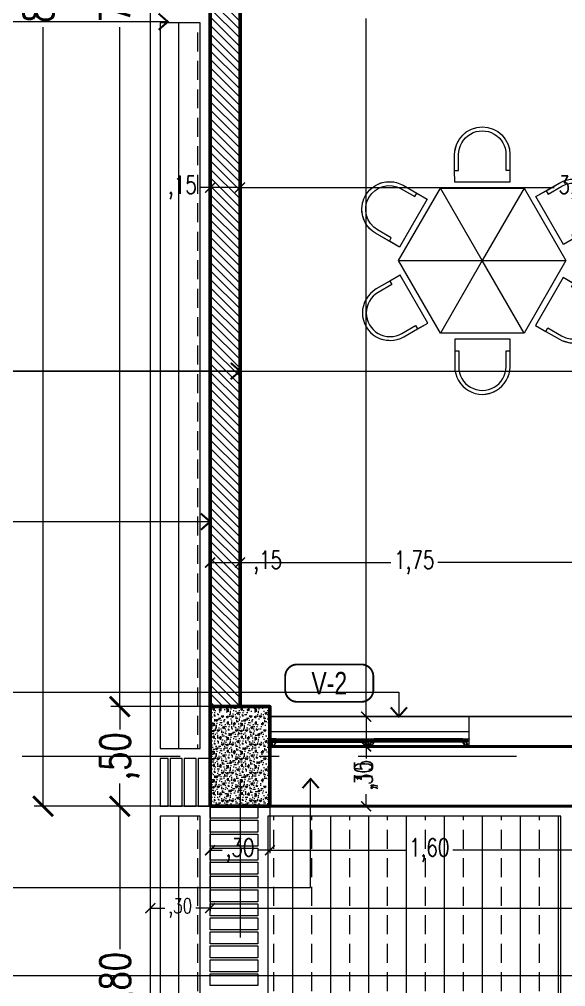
# Model space of a CAD drawing. Header units: millimetres. Extents: x 216 to 447, y 57 to 97.
# Drawn here: x 219.465 to 222.208, y 84.792 to 89.645 of the extents above; entities that cross this region are included whole.
import ezdxf
from ezdxf.enums import TextEntityAlignment as Align

# ---------------------------------------------------------------- set-up
doc = ezdxf.new("R2010")
doc.units = ezdxf.units.MM
doc.header["$LTSCALE"] = 0.5
doc.set_wipeout_variables(frame=1)
doc.header["$PDMODE"] = 35
doc.linetypes.add('DASHDOT2', pattern=[12.7, 6.35, -3.175, 0, -3.175])
for name, color, linetype, lineweight in [('A-COLS-ACHU', 47, 'Continuous', 0), ('A-COTAS', 7, 'Continuous', 9), ('A-ECON-COLS', 2, 'Continuous', 53), ('A-ECON-PLAC', 134, 'Continuous', 40), ('A-EJES', 7, 'DASHDOT2', 9), ('A-MUEB', 48, 'Continuous', 18), ('A-MUEB-SILL', 46, 'Continuous', 15), ('A-MURO', 5, 'Continuous', 50), ('A-MURO-ACHU', 250, 'Continuous', 0), ('A-PISO', 7, 'Continuous', 15), ('A-PISO -ACHU', 55, 'Continuous', 0), ('A-PLAN-ACHU1', 105, 'Continuous', 9), ('A-PLAN-ACHU2', 146, 'Continuous', 0), ('A-PLAN-ACHU3', 250, 'Continuous', 0), ('A-TEXT-FLEC', 4, 'Continuous', 9), ('A-TEXT-VENT', 2, 'Continuous', 9), ('A-VENT', 1, 'Continuous', 15), ('A-WIPEOUT', 255, 'Continuous', 0)]:
    doc.layers.add(name, color=color, linetype=linetype, lineweight=lineweight)
doc.layers.add('BORRADOR', color=3, linetype='Continuous', plot=False)
doc.styles.add('Cotas', font='romans.shx', dxfattribs={"width": 0.75})
doc.styles.add('ING_50', font='swisscl.ttf', dxfattribs={"height": 0.08})
doc.dimstyles.new("1-25'", dxfattribs={"dimtxt": 0.075, "dimasz": 0.05, "dimexe": 0.015, "dimexo": 0, "dimgap": 0.02, "dimtad": 0, "dimzin": 4, "dimtxsty": 'Cotas', "dimblk": 'ARCHTICK', "dimcen": 0.09, "dimclrd": 142, "dimclre": 2, "dimclrt": 2, "dimadec": 0, "dimazin": 0, "dimtfac": 1, "dimtmove": 0, "dimatfit": 3, "dimfxl": 0.1, "dimlwd": 13, "dimlwe": 9, "dimarcsym": 2})
doc.dimstyles.new("1-50'---", dxfattribs={"dimtxt": 0.15, "dimasz": 0.1, "dimexe": 0.045, "dimexo": 0, "dimgap": 0.02, "dimtad": 0, "dimzin": 4, "dimtxsty": 'Cotas', "dimblk": 'ARCHTICK', "dimcen": 0.09, "dimclrd": 40, "dimclre": 74, "dimclrt": 256, "dimadec": 0, "dimazin": 0, "dimtfac": 1, "dimtmove": 0, "dimatfit": 3, "dimfxl": 30, "dimfxlon": 1, "dimlwd": 13, "dimlwe": 9, "dimarcsym": 2})
pattern_1 = [(90, (-2414.34887, -998.31859), (-0.1905, 4e-17), []), (90, (-2414.25362, -998.22334), (-0.1905, 4e-17), [0.09525, -0.047625])]

# ---------------------------------------------------------------- blocks, each defined once
blk = doc.blocks.new('MESA_PREESC_PL')
at = {"layer": 'A-MUEB'}
for points in [[(-0.3936, 0.1383), (-0.5323, 0.1383), (-0.5957, 0.1229), (-0.6447, 0.0807), (-0.6651, 0.0392), (-0.6709, -0.0005), (-0.6582, -0.0583), (-0.635, -0.0935), (-0.583, -0.1295), (-0.5321, -0.1391), (-0.4741, -0.1391), (-0.3934, -0.1391)], [(0.3934, 0.1387), (0.5321, 0.1388), (0.5956, 0.1235), (0.6446, 0.0814), (0.6651, 0.0399), (0.6709, 0.0002), (0.6583, -0.0577), (0.6351, -0.0929), (0.5832, -0.1289), (0.5323, -0.1386), (0.4742, -0.1386), (0.3936, -0.1387)]]:
    blk.add_lwpolyline(points, close=True, dxfattribs=at)
at = {"ltscale": 10}
blk.add_wipeout([(0.3636, 0.2102), (0.3638, -0.2098), (0.0002, -0.42), (-0.3636, -0.2102), (-0.3638, 0.2098), (-0.0002, 0.42)], dxfattribs=at).dxf.layer = 'A-MUEB'
at = {"layer": 'A-MUEB'}
for p, q in [((-0.0002, 0.42), (0, 0)), ((-0.0002, 0.42), (0, 0)), ((0, 0), (-0.3638, 0.2098)), ((0, 0), (-0.3638, 0.2098)), ((0, 0), (0.3636, 0.2102)), ((0, 0), (0.3636, 0.2102)), ((-0.3636, -0.2102), (0, 0)), ((-0.3636, -0.2102), (0, 0)), ((0.3638, -0.2098), (0, 0)), ((0.3638, -0.2098), (0, 0)), ((0, 0), (0.0002, -0.42)), ((0, 0), (0.0002, -0.42))]:
    blk.add_line(p, q, dxfattribs=at)
for points in [[(-0.0729, 0.4126), (-0.1423, 0.5327), (-0.1874, 0.58), (-0.2483, 0.6013), (-0.2945, 0.5982), (-0.3318, 0.5834), (-0.3755, 0.5435), (-0.3944, 0.5058), (-0.3995, 0.4428), (-0.3824, 0.3939), (-0.3534, 0.3436), (-0.313, 0.2738)], [(0.0681, 0.4153), (0.1374, 0.5354), (0.1824, 0.5827), (0.2433, 0.6041), (0.2895, 0.6011), (0.3268, 0.5863), (0.3706, 0.5464), (0.3895, 0.5088), (0.3947, 0.4457), (0.3777, 0.3968), (0.3486, 0.3465), (0.3084, 0.2767)], [(-0.3253, -0.2669), (-0.3946, -0.3871), (-0.413, -0.4497), (-0.401, -0.5131), (-0.3752, -0.5516), (-0.3437, -0.5765), (-0.2873, -0.5944), (-0.2453, -0.5919), (-0.1881, -0.5649), (-0.1543, -0.5256), (-0.1253, -0.4753), (-0.085, -0.4055)], [(0.3212, -0.2691), (0.3906, -0.3892), (0.4091, -0.4518), (0.3971, -0.5153), (0.3714, -0.5538), (0.3399, -0.5787), (0.2835, -0.5967), (0.2415, -0.5942), (0.1843, -0.5672), (0.1505, -0.528), (0.1214, -0.4777), (0.081, -0.4079)]]:
    blk.add_lwpolyline(points, close=True, dxfattribs=at)
at = {"layer": 'A-MUEB', "ltscale": 10}
blk.add_lwpolyline([(0.3636, 0.2102), (0.3638, -0.2098), (0.0002, -0.42), (-0.3636, -0.2102), (-0.3638, 0.2098), (-0.0002, 0.42)], close=True, dxfattribs=at)
for points in [[(-0.3936, 0.1383), (-0.5323, 0.1383), (-0.5957, 0.1229), (-0.6447, 0.0807), (-0.6651, 0.0392), (-0.6709, -0.0005), (-0.6582, -0.0583), (-0.635, -0.0935), (-0.583, -0.1295), (-0.5321, -0.1391), (-0.4741, -0.1391), (-0.3934, -0.1391)], [(0.3934, 0.1387), (0.5321, 0.1388), (0.5956, 0.1235), (0.6446, 0.0814), (0.6651, 0.0399), (0.6709, 0.0002), (0.6583, -0.0577), (0.6351, -0.0929), (0.5832, -0.1289), (0.5323, -0.1386), (0.4742, -0.1386), (0.3936, -0.1387)]]:
    blk.add_wipeout(points).dxf.layer = 'A-MUEB'
at = {"layer": 'A-MUEB'}
for points in [[(-0.453, 0.1383), (-0.5323, 0.1383, 1), (-0.5321, -0.1391), (-0.4529, -0.1391)], [(0.4529, 0.1388), (0.5321, 0.1388, -1), (0.5323, -0.1386), (0.453, -0.1386)]]:
    blk.add_lwpolyline(points, format="xyb", dxfattribs=at)
for points in [[(-0.4529, -0.1391), (-0.3934, -0.1391), (-0.3936, 0.1383), (-0.453, 0.1383), (-0.453, 0.1185), (-0.5323, 0.1184, 1), (-0.5321, -0.1193), (-0.4529, -0.1193)], [(0.453, -0.1386), (0.3936, -0.1387), (0.3934, 0.1387), (0.4529, 0.1388), (0.4529, 0.1189), (0.5321, 0.119, -1), (0.5323, -0.1188), (0.453, -0.1188)]]:
    blk.add_lwpolyline(points, format="xyb", close=True, dxfattribs=at)
for points in [[(-0.0729, 0.4126), (-0.1423, 0.5327), (-0.1874, 0.58), (-0.2483, 0.6013), (-0.2945, 0.5982), (-0.3318, 0.5834), (-0.3755, 0.5435), (-0.3944, 0.5058), (-0.3995, 0.4428), (-0.3824, 0.3939), (-0.3534, 0.3436), (-0.313, 0.2738)], [(0.0681, 0.4153), (0.1374, 0.5354), (0.1824, 0.5827), (0.2433, 0.6041), (0.2895, 0.6011), (0.3268, 0.5863), (0.3706, 0.5464), (0.3895, 0.5088), (0.3947, 0.4457), (0.3777, 0.3968), (0.3486, 0.3465), (0.3084, 0.2767)], [(-0.3253, -0.2669), (-0.3946, -0.3871), (-0.413, -0.4497), (-0.401, -0.5131), (-0.3752, -0.5516), (-0.3437, -0.5765), (-0.2873, -0.5944), (-0.2453, -0.5919), (-0.1881, -0.5649), (-0.1543, -0.5256), (-0.1253, -0.4753), (-0.085, -0.4055)], [(0.3212, -0.2691), (0.3906, -0.3892), (0.4091, -0.4518), (0.3971, -0.5153), (0.3714, -0.5538), (0.3399, -0.5787), (0.2835, -0.5967), (0.2415, -0.5942), (0.1843, -0.5672), (0.1505, -0.528), (0.1214, -0.4777), (0.081, -0.4079)]]:
    blk.add_wipeout(points).dxf.layer = 'A-MUEB'
for points in [[(-0.1026, 0.4641), (-0.1423, 0.5327, 1), (-0.3824, 0.3939), (-0.3428, 0.3253)], [(0.0978, 0.4667), (0.1374, 0.5354, -1), (0.3777, 0.3968), (0.3381, 0.3282)], [(-0.355, -0.3184), (-0.3946, -0.3871, 1), (-0.1543, -0.5256), (-0.1147, -0.457)], [(0.3509, -0.3206), (0.3906, -0.3892, -1), (0.1505, -0.528), (0.1108, -0.4594)]]:
    blk.add_lwpolyline(points, format="xyb", dxfattribs=at)
for points in [[(0.3381, 0.3282), (0.3084, 0.2767), (0.0681, 0.4153), (0.0978, 0.4667), (0.1149, 0.4568), (0.1545, 0.5255, -1), (0.3605, 0.4067), (0.3209, 0.3381)], [(-0.3428, 0.3253), (-0.313, 0.2738), (-0.0729, 0.4126), (-0.1026, 0.4641), (-0.1198, 0.4542), (-0.1594, 0.5228, 1), (-0.3653, 0.4038), (-0.3256, 0.3352)], [(-0.1147, -0.457), (-0.085, -0.4055), (-0.3253, -0.2669), (-0.355, -0.3184), (-0.3378, -0.3283), (-0.3774, -0.397, 1), (-0.1715, -0.5157), (-0.1319, -0.4471)], [(0.1108, -0.4594), (0.081, -0.4079), (0.3212, -0.2691), (0.3509, -0.3206), (0.3338, -0.3305), (0.3735, -0.3991, -1), (0.1676, -0.5181), (0.1279, -0.4495)]]:
    blk.add_lwpolyline(points, format="xyb", close=True, dxfattribs=at)
blk = doc.blocks.new('_ArchTick')
at = {"color": 0, "linetype": 'ByBlock', "const_width": 0.15}
blk.add_lwpolyline([(-0.5, -0.5), (0.5, 0.5)], dxfattribs=at)
blk = doc.blocks.new('*D152')
at = {"layer": 'A-COTAS', "color": 2, "linetype": 'DASHDOT2', "lineweight": 9, "transparency": 16777216}
for p, q in [((220.5728, 88.6969), (220.5728, 88.8157)), ((223.9728, 88.8007), (223.9728, 88.8157))]:
    blk.add_line(p, q, dxfattribs=at)
at = {"layer": 'A-COTAS', "color": 142, "linetype": 'Continuous', "lineweight": 13, "transparency": 16777216}
for p, q in [((220.5728, 88.8007), (222.1499, 88.8007)), ((223.9728, 88.8007), (222.3956, 88.8007))]:
    blk.add_line(p, q, dxfattribs=at)
at = {"layer": 'DEFPOINTS', "color": 0, "transparency": 16777216}
for p in [(220.5728, 88.8007), (223.9728, 88.8007), (220.5728, 88.6969)]:
    blk.add_point(p, dxfattribs=at)
at = {"layer": 'A-COTAS', "color": 142, "lineweight": 13, "transparency": 16777216, "xscale": 0.05, "yscale": 0.05, "zscale": 0.05, "rotation": 180}
blk.add_blockref('_ArchTick', (220.5728, 88.8007), dxfattribs=at)
at = {"layer": 'A-COTAS', "color": 142, "lineweight": 13, "transparency": 16777216, "xscale": 0.05, "yscale": 0.05, "zscale": 0.05}
blk.add_blockref('_ArchTick', (223.9728, 88.8007), dxfattribs=at)
at = {"layer": 'A-COTAS', "color": 2, "transparency": 16777216, "insert": (222.2728, 88.8007), "char_height": 0.09, "attachment_point": 5, "style": 'Cotas'}
blk.add_mtext('3,40', dxfattribs=at)
blk = doc.blocks.new('*D153')
at = {"layer": 'A-COTAS', "color": 2, "linetype": 'DASHDOT2', "lineweight": 9, "transparency": 16777216}
for p, q in [((220.4228, 88.8007), (220.4228, 88.8157)), ((220.5728, 88.8007), (220.5728, 88.8157))]:
    blk.add_line(p, q, dxfattribs=at)
at = {"layer": 'A-COTAS', "color": 142, "linetype": 'Continuous', "lineweight": 13, "transparency": 16777216}
for p, q in [((220.4228, 88.8007), (220.3728, 88.8007)), ((220.5728, 88.8007), (220.4228, 88.8007))]:
    blk.add_line(p, q, dxfattribs=at)
at = {"layer": 'DEFPOINTS', "color": 0, "transparency": 16777216}
for p in [(220.4228, 88.8007), (220.4228, 88.8007), (220.5728, 88.8007)]:
    blk.add_point(p, dxfattribs=at)
at = {"layer": 'A-COTAS', "color": 142, "lineweight": 13, "transparency": 16777216, "xscale": 0.05, "yscale": 0.05, "zscale": 0.05, "rotation": 180}
blk.add_blockref('_ArchTick', (220.4228, 88.8007), dxfattribs=at)
at = {"layer": 'A-COTAS', "color": 142, "lineweight": 13, "transparency": 16777216, "xscale": 0.05, "yscale": 0.05, "zscale": 0.05}
blk.add_blockref('_ArchTick', (220.5728, 88.8007), dxfattribs=at)
at = {"layer": 'A-COTAS', "color": 2, "transparency": 16777216, "insert": (220.2836, 88.8007), "char_height": 0.09, "attachment_point": 5, "style": 'Cotas'}
blk.add_mtext(',15', dxfattribs=at)
blk = doc.blocks.new('*D154')
at = {"layer": 'A-COTAS', "color": 2, "linetype": 'DASHDOT2', "lineweight": 9, "transparency": 16777216}
for p, q in [((220.4228, 85.6969), (220.4228, 85.4615)), ((220.7228, 85.6969), (220.7228, 85.4615))]:
    blk.add_line(p, q, dxfattribs=at)
at = {"layer": 'A-COTAS', "color": 142, "linetype": 'Continuous', "lineweight": 13, "transparency": 16777216}
for p, q in [((220.4228, 85.4765), (220.4836, 85.4765)), ((220.7228, 85.4765), (220.6619, 85.4765))]:
    blk.add_line(p, q, dxfattribs=at)
at = {"layer": 'DEFPOINTS', "color": 0, "transparency": 16777216}
for p in [(220.4228, 85.6969), (220.7228, 85.6969), (220.7228, 85.4765)]:
    blk.add_point(p, dxfattribs=at)
at = {"layer": 'A-COTAS', "color": 142, "lineweight": 13, "transparency": 16777216, "xscale": 0.05, "yscale": 0.05, "zscale": 0.05, "rotation": 180}
blk.add_blockref('_ArchTick', (220.4228, 85.4765), dxfattribs=at)
at = {"layer": 'A-COTAS', "color": 142, "lineweight": 13, "transparency": 16777216, "xscale": 0.05, "yscale": 0.05, "zscale": 0.05}
blk.add_blockref('_ArchTick', (220.7228, 85.4765), dxfattribs=at)
at = {"layer": 'A-COTAS', "color": 2, "transparency": 16777216, "insert": (220.5728, 85.4765), "char_height": 0.09, "attachment_point": 5, "style": 'Cotas'}
blk.add_mtext(',30', dxfattribs=at)
blk = doc.blocks.new('*D155')
at = {"layer": 'A-COTAS', "color": 2, "linetype": 'DASHDOT2', "lineweight": 9, "transparency": 16777216}
for p, q in [((220.7228, 85.6969), (220.7228, 85.4615)), ((222.3228, 85.6969), (222.3228, 85.4615))]:
    blk.add_line(p, q, dxfattribs=at)
at = {"layer": 'A-COTAS', "color": 142, "linetype": 'Continuous', "lineweight": 13, "transparency": 16777216}
for p, q in [((220.7228, 85.4765), (221.4047, 85.4765)), ((222.3228, 85.4765), (221.6408, 85.4765))]:
    blk.add_line(p, q, dxfattribs=at)
at = {"layer": 'DEFPOINTS', "color": 0, "transparency": 16777216}
for p in [(220.7228, 85.6969), (222.3228, 85.6969), (222.3228, 85.4765)]:
    blk.add_point(p, dxfattribs=at)
at = {"layer": 'A-COTAS', "color": 142, "lineweight": 13, "transparency": 16777216, "xscale": 0.05, "yscale": 0.05, "zscale": 0.05, "rotation": 180}
blk.add_blockref('_ArchTick', (220.7228, 85.4765), dxfattribs=at)
at = {"layer": 'A-COTAS', "color": 142, "lineweight": 13, "transparency": 16777216, "xscale": 0.05, "yscale": 0.05, "zscale": 0.05}
blk.add_blockref('_ArchTick', (222.3228, 85.4765), dxfattribs=at)
at = {"layer": 'A-COTAS', "color": 2, "transparency": 16777216, "insert": (221.5228, 85.4765), "char_height": 0.09, "attachment_point": 5, "style": 'Cotas'}
blk.add_mtext('1,60', dxfattribs=at)
blk = doc.blocks.new('ALN-177', base_point=(0.5588, 0.5404))
at = {"layer": 'A-PLAN-ACHU1'}
for p, q in [((0.5343, 0.5506), (0.5324, 0.5529)), ((0.5344, 0.5519), (0.5324, 0.5529)), ((0.5343, 0.5506), (0.5324, 0.5484)), ((0.5343, 0.5494), (0.5324, 0.5484)), ((0.5361, 0.5485), (0.5343, 0.5494)), ((0.5361, 0.5528), (0.5344, 0.5519)), ((0.5361, 0.5485), (0.5361, 0.5528))]:
    blk.add_line(p, q, dxfattribs=at)
at = {"layer": 'A-VENT'}
blk.add_lwpolyline([(0.5558, 0.5404), (0.5588, 0.5404), (0.5588, 0.5419), (0.5377, 0.5555), (0.5362, 0.5555), (0.5343, 0.554), (0.5343, 0.5521), (0.5362, 0.5536), (0.5362, 0.5478), (0.5343, 0.5493), (0.5343, 0.5481), (0.5362, 0.5466), (0.5362, 0.5418), (0.5332, 0.5388), (0.5295, 0.5388), (0.5295, 0.5386), (0.5305, 0.5376), (0.5342, 0.5376), (0.5377, 0.5412), (0.5377, 0.5537), (0.5561, 0.5419), (0.5541, 0.5419), (0.5541, 0.5389, 1), (0.5566, 0.5389)], format="xyb", close=True, dxfattribs=at)
blk = doc.blocks.new('ALN-292')
at = {"layer": 'A-VENT'}
blk.add_lwpolyline([(0, 0.024), (0, 0), (0.0035, 0), (0.0035, 0.0025), (0.0015, 0.0015), (0.0015, 0.0079), (0.0035, 0.0069), (0.0035, 0.008), (0.0015, 0.009), (0.0015, 0.0179), (0.007, 0.0179), (0.007, 0.015), (0.01, 0.015), (0.0092, 0.0165), (0.0085, 0.0165), (0.0085, 0.0179), (0.0365, 0.0179), (0.0365, 0.0165), (0.0358, 0.0165), (0.035, 0.015), (0.038, 0.015), (0.038, 0.024), (0.038, 0.033), (0.035, 0.033), (0.0358, 0.0315), (0.0365, 0.0315), (0.0365, 0.0301), (0.0085, 0.0301), (0.0085, 0.0315), (0.0092, 0.0315), (0.01, 0.033), (0.007, 0.033), (0.007, 0.0301), (0.0015, 0.0301), (0.0015, 0.039), (0.0035, 0.04), (0.0035, 0.0411), (0.0015, 0.0401), (0.0015, 0.0465), (0.0035, 0.0455), (0.0035, 0.048), (0, 0.048)], close=True, dxfattribs=at)
for points in [[(0.0092, 0.0274, 0.352285), (0.0065, 0.024, 0.352285), (0.0092, 0.0206), (0.0092, 0.0194), (0.0015, 0.0194), (0.0015, 0.024), (0.0015, 0.0286), (0.0092, 0.0286)], [(0.008, 0.024, 1), (0.012, 0.024, 1)], [(0.0272, 0.0274, 0.352285), (0.0245, 0.024, 0.352285), (0.0272, 0.0206), (0.0272, 0.0194), (0.0107, 0.0194), (0.0107, 0.0206, 0.352285), (0.0135, 0.024, 0.352285), (0.0107, 0.0274), (0.0107, 0.0286), (0.0272, 0.0286)], [(0.026, 0.024, 1), (0.03, 0.024, 1)], [(0.0288, 0.0206, 0.352285), (0.0315, 0.024, 0.352285), (0.0288, 0.0274), (0.0288, 0.0286), (0.0365, 0.0286), (0.0365, 0.024), (0.0365, 0.0194), (0.0288, 0.0194)]]:
    blk.add_lwpolyline(points, format="xyb", close=True, dxfattribs=at)
blk = doc.blocks.new('V-1_PL_BLQ4')
blk.add_line((0, 0.075), (1, 0.075))
at = {"layer": 'A-PLAN-ACHU1'}
for points in [[(0.491, 0.1175), (0.0143, 0.1175), (0.0143, 0.1235), (0.491, 0.1235)], [(0.509, 0.1175), (0.9857, 0.1175), (0.9857, 0.1235), (0.509, 0.1235)]]:
    blk.add_lwpolyline(points, close=True, dxfattribs=at)
for points in [[(0.0282, 0.1141), (0.0239, 0.1141), (0.0249, 0.1159), (0.0239, 0.1178), (0.0261, 0.1159), (0.0283, 0.1178), (0.0273, 0.1158), (0.0282, 0.1141)], [(0.4829, 0.1141), (0.4786, 0.1141), (0.4796, 0.1159), (0.4786, 0.1178), (0.4808, 0.1159), (0.483, 0.1178), (0.482, 0.1158), (0.4829, 0.1141)], [(0.5171, 0.1141), (0.5214, 0.1141), (0.5204, 0.1159), (0.5214, 0.1178), (0.5192, 0.1159), (0.517, 0.1178), (0.518, 0.1158), (0.5171, 0.1141)], [(0.9718, 0.1141), (0.9761, 0.1141), (0.9751, 0.1159), (0.9761, 0.1178), (0.9739, 0.1159), (0.9717, 0.1178), (0.9727, 0.1158), (0.9718, 0.1141)]]:
    blk.add_lwpolyline(points, dxfattribs=at)
at = {"layer": 'A-PLAN-ACHU2'}
for points in [[(0.491, 0.1205), (0.0143, 0.1205)], [(0.031, 0.1289), (0.476, 0.1289)], [(0.476, 0.1155), (0.031, 0.1155)], [(0.031, 0.112), (0.476, 0.112)], [(0.509, 0.1205), (0.9857, 0.1205)], [(0.969, 0.1289), (0.524, 0.1289)], [(0.524, 0.1155), (0.969, 0.1155)], [(0.969, 0.112), (0.524, 0.112)]]:
    blk.add_lwpolyline(points, dxfattribs=at)
at = {"layer": 'A-VENT'}
blk.add_lwpolyline([(1, 0.15), (1, 0), (0, 0), (0, 0.15)], close=True, dxfattribs=at)
for points in [[(0.0079, 0.121, 3.732051), (0.0079, 0.123), (0.0066, 0.1238), (0.0066, 0.1255), (0.0116, 0.1255), (0.0116, 0.1365), (0.0066, 0.1365), (0.0066, 0.1382), (0.0079, 0.139, 3.732051), (0.0079, 0.141), (0.0066, 0.1418), (0.0066, 0.1435), (0.0116, 0.1435), (0.0116, 0.1485), (0.0016, 0.1485), (0.0016, 0.1464), (0, 0.148), (0, 0.15), (0.016, 0.15), (0.016, 0.147), (0.0145, 0.1478), (0.0145, 0.1485), (0.0131, 0.1485), (0.0131, 0.1135), (0.022, 0.1135), (0.023, 0.1155), (0.0241, 0.1155), (0.0231, 0.1135), (0.0295, 0.1135), (0.0285, 0.1155), (0.031, 0.1155), (0.031, 0.112), (0, 0.112), (0, 0.114), (0.0016, 0.1156), (0.0016, 0.1135), (0.0116, 0.1135), (0.0116, 0.1185), (0.0066, 0.1185), (0.0066, 0.1202)], [(0.9921, 0.121, -3.732051), (0.9921, 0.123), (0.9934, 0.1238), (0.9934, 0.1255), (0.9884, 0.1255), (0.9884, 0.1365), (0.9934, 0.1365), (0.9934, 0.1382), (0.9921, 0.139, -3.732051), (0.9921, 0.141), (0.9934, 0.1418), (0.9934, 0.1435), (0.9884, 0.1435), (0.9884, 0.1485), (0.9984, 0.1485), (0.9984, 0.1464), (1, 0.148), (1, 0.15), (0.984, 0.15), (0.984, 0.147), (0.9855, 0.1478), (0.9855, 0.1485), (0.9869, 0.1485), (0.9869, 0.1135), (0.978, 0.1135), (0.977, 0.1155), (0.9759, 0.1155), (0.9769, 0.1135), (0.9705, 0.1135), (0.9715, 0.1155), (0.969, 0.1155), (0.969, 0.112), (1, 0.112), (1, 0.114), (0.9984, 0.1156), (0.9984, 0.1135), (0.9884, 0.1135), (0.9884, 0.1185), (0.9934, 0.1185), (0.9934, 0.1202)]]:
    blk.add_lwpolyline(points, format="xyb", close=True, dxfattribs=at)
at = {"layer": 'A-VENT', "xscale": -1, "rotation": 270}
for p in [(0.0159, 0.15), (0.5089, 0.15)]:
    blk.add_blockref('ALN-177', p, dxfattribs=at)
at = {"layer": 'A-VENT'}
for name, p, rotation in [('ALN-177', (0.4911, 0.15), 90), ('ALN-292', (0.524, 0.112), 90), ('ALN-177', (0.9841, 0.15), 90.00000000000001)]:
    blk.add_blockref(name, p, dxfattribs=dict(at, rotation=rotation))
blk = doc.blocks.new('*U232')
at = {"layer": 'A-TEXT-FLEC'}
blk.add_lwpolyline([(4.1892, 0), (0, 0), (0, 0.137)], dxfattribs=at)
at = {"layer": 'A-TEXT-FLEC', "const_width": 0.01}
blk.add_lwpolyline([(4.1428, -0.0408), (4.1892, 0), (4.1428, 0.0408)], dxfattribs=at)
blk = doc.blocks.new('*U236')
at = {"layer": 'A-TEXT-FLEC'}
blk.add_lwpolyline([(0, 0), (0, 0), (6.8186, 0)], dxfattribs=at)
blk = doc.blocks.new('*U237')
at = {"layer": 'A-TEXT-FLEC'}
for points in [[(0, 0.137), (0, 0)], [(0, 0), (0, 0), (5.3491, 0)], [(5.3491, 0), (5.3491, -0.1228)]]:
    blk.add_lwpolyline(points, dxfattribs=at)
at = {"layer": 'A-TEXT-FLEC', "const_width": 0.01}
blk.add_lwpolyline([(5.3899, -0.0764), (5.3491, -0.1228), (5.3083, -0.0764)], dxfattribs=at)
blk = doc.blocks.new('*U238')
at = {"layer": 'A-TEXT-FLEC', "const_width": 0.01}
blk.add_lwpolyline([(4.947, 0.4991), (4.9062, 0.5455), (4.8654, 0.4991)], dxfattribs=at)
at = {"layer": 'A-TEXT-FLEC'}
for points in [[(4.9062, 0), (4.9062, 0.5455)], [(0, 0.137), (0, 0)], [(0, 0), (0, 0), (4.9062, 0)]]:
    blk.add_lwpolyline(points, dxfattribs=at)
blk = doc.blocks.new('*U736')
at = {"layer": 'A-TEXT-FLEC'}
blk.add_lwpolyline([(4.5515, 0), (0, 0), (0, 0.137)], dxfattribs=at)
at = {"layer": 'A-TEXT-FLEC', "const_width": 0.01}
blk.add_lwpolyline([(4.505, -0.0408), (4.5515, 0), (4.505, 0.0408)], dxfattribs=at)
blk = doc.blocks.new('*D266')
at = {"layer": 'A-COTAS', "color": 2, "linetype": 'DASHDOT2', "lineweight": 9, "transparency": 16777216}
for p, q in [((220.4228, 86.8932), (220.4228, 86.9346)), ((220.5728, 86.8932), (220.5728, 86.9346))]:
    blk.add_line(p, q, dxfattribs=at)
at = {"layer": 'A-COTAS', "color": 142, "linetype": 'Continuous', "lineweight": 13, "transparency": 16777216}
for p, q in [((220.4228, 86.9196), (220.5728, 86.9196)), ((220.5728, 86.9196), (220.6228, 86.9196))]:
    blk.add_line(p, q, dxfattribs=at)
at = {"layer": 'DEFPOINTS', "color": 0, "transparency": 16777216}
for p in [(220.5728, 86.9196), (220.4228, 86.8932), (220.5728, 86.8932)]:
    blk.add_point(p, dxfattribs=at)
at = {"layer": 'A-COTAS', "color": 142, "lineweight": 13, "transparency": 16777216, "xscale": 0.05, "yscale": 0.05, "zscale": 0.05, "rotation": 180}
blk.add_blockref('_ArchTick', (220.4228, 86.9196), dxfattribs=at)
at = {"layer": 'A-COTAS', "color": 142, "lineweight": 13, "transparency": 16777216, "xscale": 0.05, "yscale": 0.05, "zscale": 0.05}
blk.add_blockref('_ArchTick', (220.5728, 86.9196), dxfattribs=at)
at = {"layer": 'A-COTAS', "color": 2, "transparency": 16777216, "insert": (220.7119, 86.9196), "char_height": 0.09, "attachment_point": 5, "style": 'Cotas'}
blk.add_mtext(',15', dxfattribs=at)
blk = doc.blocks.new('*D267')
at = {"layer": 'A-COTAS', "color": 2, "linetype": 'DASHDOT2', "lineweight": 9, "transparency": 16777216}
for p, q in [((220.5728, 86.8932), (220.5728, 86.9346)), ((222.3228, 86.7939), (222.3228, 86.9346))]:
    blk.add_line(p, q, dxfattribs=at)
at = {"layer": 'A-COTAS', "color": 142, "linetype": 'Continuous', "lineweight": 13, "transparency": 16777216}
for p, q in [((220.5728, 86.9196), (221.3297, 86.9196)), ((222.3228, 86.9196), (221.5658, 86.9196))]:
    blk.add_line(p, q, dxfattribs=at)
at = {"layer": 'DEFPOINTS', "color": 0, "transparency": 16777216}
for p in [(222.3228, 86.9196), (220.5728, 86.8932), (222.3228, 86.7939)]:
    blk.add_point(p, dxfattribs=at)
at = {"layer": 'A-COTAS', "color": 142, "lineweight": 13, "transparency": 16777216, "xscale": 0.05, "yscale": 0.05, "zscale": 0.05, "rotation": 180}
blk.add_blockref('_ArchTick', (220.5728, 86.9196), dxfattribs=at)
at = {"layer": 'A-COTAS', "color": 142, "lineweight": 13, "transparency": 16777216, "xscale": 0.05, "yscale": 0.05, "zscale": 0.05}
blk.add_blockref('_ArchTick', (222.3228, 86.9196), dxfattribs=at)
at = {"layer": 'A-COTAS', "color": 2, "transparency": 16777216, "insert": (221.4478, 86.9196), "char_height": 0.09, "attachment_point": 5, "style": 'Cotas'}
blk.add_mtext('1,75', dxfattribs=at)
blk = doc.blocks.new('*D295')
at = {"layer": 'A-COTAS', "color": 74, "linetype": 'DASHDOT2', "lineweight": 9, "transparency": 16777216}
for p, q in [((220.4228, 93.3969), (219.924, 93.3969)), ((220.4228, 86.1969), (219.924, 86.1969))]:
    blk.add_line(p, q, dxfattribs=at)
at = {"layer": 'A-COTAS', "color": 40, "linetype": 'Continuous', "lineweight": 13, "transparency": 16777216}
for p, q in [((219.969, 93.3969), (219.969, 89.9883)), ((219.969, 86.1969), (219.969, 89.6055))]:
    blk.add_line(p, q, dxfattribs=at)
at = {"layer": 'DEFPOINTS', "color": 0, "transparency": 16777216}
for p in [(220.4228, 93.3969), (219.969, 86.1969), (220.4228, 86.1969)]:
    blk.add_point(p, dxfattribs=at)
at = {"layer": 'A-COTAS', "color": 40, "lineweight": 13, "transparency": 16777216, "xscale": 0.1, "yscale": 0.1, "zscale": 0.1}
for p, rotation in [((219.969, 93.3969), 90), ((219.969, 86.1969), 270)]:
    blk.add_blockref('_ArchTick', p, dxfattribs=dict(at, rotation=rotation))
at = {"layer": 'A-COTAS', "transparency": 16777216, "insert": (219.969, 89.7969), "char_height": 0.15, "attachment_point": 5, "rotation": 90, "style": 'Cotas'}
blk.add_mtext('7,20', dxfattribs=at)
blk = doc.blocks.new('*D296')
at = {"layer": 'A-COTAS', "color": 74, "linetype": 'DASHDOT2', "lineweight": 9, "transparency": 16777216}
for p, q in [((220.4228, 86.1969), (219.924, 86.1969)), ((220.4228, 85.6969), (219.924, 85.6969))]:
    blk.add_line(p, q, dxfattribs=at)
at = {"layer": 'A-COTAS', "color": 40, "linetype": 'Continuous', "lineweight": 13, "transparency": 16777216}
for p, q in [((219.969, 86.1969), (219.969, 86.0821)), ((219.969, 85.6969), (219.969, 85.8117))]:
    blk.add_line(p, q, dxfattribs=at)
at = {"layer": 'DEFPOINTS', "color": 0, "transparency": 16777216}
for p in [(220.4228, 86.1969), (219.969, 85.6969), (220.4228, 85.6969)]:
    blk.add_point(p, dxfattribs=at)
at = {"layer": 'A-COTAS', "color": 40, "lineweight": 13, "transparency": 16777216, "xscale": 0.1, "yscale": 0.1, "zscale": 0.1}
for p, rotation in [((219.969, 86.1969), 90), ((219.969, 85.6969), 270)]:
    blk.add_blockref('_ArchTick', p, dxfattribs=dict(at, rotation=rotation))
at = {"layer": 'A-COTAS', "transparency": 16777216, "insert": (219.969, 85.9469), "char_height": 0.15, "attachment_point": 5, "rotation": 90, "style": 'Cotas'}
blk.add_mtext(',50', dxfattribs=at)
blk = doc.blocks.new('*D297')
at = {"layer": 'A-COTAS', "color": 74, "linetype": 'DASHDOT2', "lineweight": 9, "transparency": 16777216}
for p, q in [((220.4228, 85.6969), (219.924, 85.6969)), ((220.1228, 83.8969), (219.924, 83.8969))]:
    blk.add_line(p, q, dxfattribs=at)
at = {"layer": 'A-COTAS', "color": 40, "linetype": 'Continuous', "lineweight": 13, "transparency": 16777216}
for p, q in [((219.969, 85.6969), (219.969, 84.9803)), ((219.969, 83.8969), (219.969, 84.6135))]:
    blk.add_line(p, q, dxfattribs=at)
at = {"layer": 'DEFPOINTS', "color": 0, "transparency": 16777216}
for p in [(220.4228, 85.6969), (219.969, 83.8969), (220.1228, 83.8969)]:
    blk.add_point(p, dxfattribs=at)
at = {"layer": 'A-COTAS', "color": 40, "lineweight": 13, "transparency": 16777216, "xscale": 0.1, "yscale": 0.1, "zscale": 0.1}
for p, rotation in [((219.969, 85.6969), 90), ((219.969, 83.8969), 270)]:
    blk.add_blockref('_ArchTick', p, dxfattribs=dict(at, rotation=rotation))
at = {"layer": 'A-COTAS', "transparency": 16777216, "insert": (219.969, 84.7969), "char_height": 0.15, "attachment_point": 5, "rotation": 90, "style": 'Cotas'}
blk.add_mtext('1,80', dxfattribs=at)
blk = doc.blocks.new('*D299')
at = {"layer": 'A-COTAS', "color": 74, "linetype": 'DASHDOT2', "lineweight": 9, "transparency": 16777216}
for p, q in [((220.4228, 93.8969), (219.5391, 93.8969)), ((220.4228, 85.6969), (219.5391, 85.6969))]:
    blk.add_line(p, q, dxfattribs=at)
at = {"layer": 'A-COTAS', "color": 40, "linetype": 'Continuous', "lineweight": 13, "transparency": 16777216}
for p, q in [((219.5841, 93.8969), (219.5841, 89.9883)), ((219.5841, 85.6969), (219.5841, 89.6055))]:
    blk.add_line(p, q, dxfattribs=at)
at = {"layer": 'DEFPOINTS', "color": 0, "transparency": 16777216}
for p in [(220.4228, 93.8969), (219.5841, 85.6969), (220.4228, 85.6969)]:
    blk.add_point(p, dxfattribs=at)
at = {"layer": 'A-COTAS', "color": 40, "lineweight": 13, "transparency": 16777216, "xscale": 0.1, "yscale": 0.1, "zscale": 0.1}
for p, rotation in [((219.5841, 93.8969), 90), ((219.5841, 85.6969), 270)]:
    blk.add_blockref('_ArchTick', p, dxfattribs=dict(at, rotation=rotation))
at = {"layer": 'A-COTAS', "transparency": 16777216, "insert": (219.5841, 89.7969), "char_height": 0.15, "attachment_point": 5, "rotation": 90, "style": 'Cotas'}
blk.add_mtext('8,20', dxfattribs=at)
blk = doc.blocks.new('*D301')
at = {"layer": 'A-COTAS', "color": 2, "linetype": 'DASHDOT2', "lineweight": 9, "transparency": 16777216}
for p, q in [((220.4228, 85.6969), (220.4228, 85.171)), ((238.7228, 85.6969), (238.7228, 85.171))]:
    blk.add_line(p, q, dxfattribs=at)
at = {"layer": 'A-COTAS', "color": 142, "linetype": 'Continuous', "lineweight": 13, "transparency": 16777216}
for p, q in [((220.4228, 85.186), (229.4226, 85.186)), ((238.7228, 85.186), (229.7229, 85.186))]:
    blk.add_line(p, q, dxfattribs=at)
at = {"layer": 'DEFPOINTS', "color": 0, "transparency": 16777216}
for p in [(220.4228, 85.6969), (238.7228, 85.6969), (238.7228, 85.186)]:
    blk.add_point(p, dxfattribs=at)
at = {"layer": 'A-COTAS', "color": 142, "lineweight": 13, "transparency": 16777216, "xscale": 0.05, "yscale": 0.05, "zscale": 0.05, "rotation": 180}
blk.add_blockref('_ArchTick', (220.4228, 85.186), dxfattribs=at)
at = {"layer": 'A-COTAS', "color": 142, "lineweight": 13, "transparency": 16777216, "xscale": 0.05, "yscale": 0.05, "zscale": 0.05}
blk.add_blockref('_ArchTick', (238.7228, 85.186), dxfattribs=at)
at = {"layer": 'A-COTAS', "color": 2, "transparency": 16777216, "insert": (229.5728, 85.186), "char_height": 0.09, "attachment_point": 5, "style": 'Cotas'}
blk.add_mtext('18,30', dxfattribs=at)
blk = doc.blocks.new('*D303')
at = {"layer": 'A-COTAS', "color": 2, "linetype": 'DASHDOT2', "lineweight": 9, "transparency": 16777216}
for p, q in [((220.4228, 85.6969), (220.4228, 85.171)), ((220.1228, 85.186), (220.1228, 85.201))]:
    blk.add_line(p, q, dxfattribs=at)
at = {"layer": 'A-COTAS', "color": 142, "linetype": 'Continuous', "lineweight": 13, "transparency": 16777216}
for p, q in [((220.1228, 85.186), (220.1952, 85.186)), ((220.4228, 85.186), (220.3503, 85.186))]:
    blk.add_line(p, q, dxfattribs=at)
at = {"layer": 'DEFPOINTS', "color": 0, "transparency": 16777216}
for p in [(220.4228, 85.6969), (220.1228, 85.186), (220.1228, 85.186)]:
    blk.add_point(p, dxfattribs=at)
at = {"layer": 'A-COTAS', "color": 142, "lineweight": 13, "transparency": 16777216, "xscale": 0.05, "yscale": 0.05, "zscale": 0.05, "rotation": 180}
blk.add_blockref('_ArchTick', (220.1228, 85.186), dxfattribs=at)
at = {"layer": 'A-COTAS', "color": 142, "lineweight": 13, "transparency": 16777216, "xscale": 0.05, "yscale": 0.05, "zscale": 0.05}
blk.add_blockref('_ArchTick', (220.4228, 85.186), dxfattribs=at)
at = {"layer": 'A-COTAS', "color": 2, "transparency": 16777216, "insert": (220.2728, 85.186), "char_height": 0.075, "attachment_point": 5, "style": 'Cotas'}
blk.add_mtext(',30', dxfattribs=at)
blk = doc.blocks.new('*D312')
at = {"layer": 'A-COTAS', "color": 2, "linetype": 'DASHDOT2', "lineweight": 9, "transparency": 16777216}
for p, q in [((221.0428, 93.3969), (221.2211, 93.3969)), ((221.2061, 86.1469), (221.2211, 86.1469))]:
    blk.add_line(p, q, dxfattribs=at)
at = {"layer": 'A-COTAS', "color": 142, "linetype": 'Continuous', "lineweight": 13, "transparency": 16777216}
for p, q in [((221.2061, 93.3969), (221.2061, 89.8948)), ((221.2061, 86.1469), (221.2061, 89.6491))]:
    blk.add_line(p, q, dxfattribs=at)
at = {"layer": 'DEFPOINTS', "color": 0, "transparency": 16777216}
for p in [(221.0428, 93.3969), (221.2061, 86.1469), (221.2061, 86.1469)]:
    blk.add_point(p, dxfattribs=at)
at = {"layer": 'A-COTAS', "color": 142, "lineweight": 13, "transparency": 16777216, "xscale": 0.05, "yscale": 0.05, "zscale": 0.05}
for p, rotation in [((221.2061, 93.3969), 90), ((221.2061, 86.1469), 270)]:
    blk.add_blockref('_ArchTick', p, dxfattribs=dict(at, rotation=rotation))
at = {"layer": 'A-COTAS', "color": 2, "transparency": 16777216, "insert": (221.2061, 89.7719), "char_height": 0.09, "attachment_point": 5, "rotation": 90, "style": 'Cotas'}
blk.add_mtext('7,25', dxfattribs=at)
blk = doc.blocks.new('*D313')
at = {"layer": 'A-COTAS', "color": 2, "linetype": 'DASHDOT2', "lineweight": 9, "transparency": 16777216}
for p, q in [((221.2061, 86.1469), (221.2211, 86.1469)), ((221.2061, 85.9969), (221.1911, 85.9969))]:
    blk.add_line(p, q, dxfattribs=at)
at = {"layer": 'A-COTAS', "color": 142, "linetype": 'Continuous', "lineweight": 13, "transparency": 16777216}
for p, q in [((221.2061, 86.1469), (221.2061, 85.9969)), ((221.2061, 85.9969), (221.2061, 85.9469))]:
    blk.add_line(p, q, dxfattribs=at)
at = {"layer": 'DEFPOINTS', "color": 0, "transparency": 16777216}
for p in [(221.2061, 86.1469), (221.2061, 85.9969), (221.2061, 85.9969)]:
    blk.add_point(p, dxfattribs=at)
at = {"layer": 'A-COTAS', "color": 142, "lineweight": 13, "transparency": 16777216, "xscale": 0.05, "yscale": 0.05, "zscale": 0.05}
for p, rotation in [((221.2061, 86.1469), 90), ((221.2061, 85.9969), 270)]:
    blk.add_blockref('_ArchTick', p, dxfattribs=dict(at, rotation=rotation))
at = {"layer": 'A-COTAS', "color": 2, "transparency": 16777216, "insert": (221.2061, 85.8578), "char_height": 0.09, "attachment_point": 5, "rotation": 90, "style": 'Cotas'}
blk.add_mtext(',15', dxfattribs=at)
blk = doc.blocks.new('*D314')
at = {"layer": 'A-COTAS', "color": 2, "linetype": 'DASHDOT2', "lineweight": 9, "transparency": 16777216}
for p, q in [((221.2061, 85.9969), (221.1911, 85.9969)), ((221.2061, 85.6969), (221.1911, 85.6969))]:
    blk.add_line(p, q, dxfattribs=at)
at = {"layer": 'A-COTAS', "color": 142, "linetype": 'Continuous', "lineweight": 13, "transparency": 16777216}
for p, q in [((221.2061, 85.9969), (221.2061, 85.936)), ((221.2061, 85.6969), (221.2061, 85.7578))]:
    blk.add_line(p, q, dxfattribs=at)
at = {"layer": 'DEFPOINTS', "color": 0, "transparency": 16777216}
for p in [(221.2061, 85.9969), (221.2061, 85.6969), (221.2061, 85.6969)]:
    blk.add_point(p, dxfattribs=at)
at = {"layer": 'A-COTAS', "color": 142, "lineweight": 13, "transparency": 16777216, "xscale": 0.05, "yscale": 0.05, "zscale": 0.05}
for p, rotation in [((221.2061, 85.9969), 90), ((221.2061, 85.6969), 270)]:
    blk.add_blockref('_ArchTick', p, dxfattribs=dict(at, rotation=rotation))
at = {"layer": 'A-COTAS', "color": 2, "transparency": 16777216, "insert": (221.2061, 85.8469), "char_height": 0.09, "attachment_point": 5, "rotation": 90, "style": 'Cotas'}
blk.add_mtext(',30', dxfattribs=at)
blk = doc.blocks.new('*U239')
at = {"layer": 'A-TEXT-FLEC'}
blk.add_lwpolyline([(4.4015, 0), (0, 0), (0, 0.137)], dxfattribs=at)
at = {"layer": 'A-TEXT-FLEC', "const_width": 0.01}
blk.add_lwpolyline([(4.355, -0.0408), (4.4015, 0), (4.355, 0.0408)], dxfattribs=at)
blk = doc.blocks.new('*U737')
at = {"layer": 'A-TEXT-FLEC'}
blk.add_lwpolyline([(0, 0), (0, 0), (6.3165, 0)], dxfattribs=at)

msp = doc.modelspace()

# ---------------------------------------------------------------- hatches: boundary and pattern name
at = {"layer": 'A-COLS-ACHU'}
h = msp.add_hatch(dxfattribs=at)
h.set_pattern_fill('CONCRETE', color=256, scale=0.1, angle=135, style=0, pattern_type=2)
h.set_pattern_definition([(180, (220.98699, 84.24047), (-0.070711, -0.070711), [0.014142, -0.028285, 0.007071, -0.042426, 0.014142, -0.0353554]), (270, (220.93749, 84.2829), (0.070711, -0.070711), [0.0141421, -0.021213, 0.007071, -0.035355, 0.0141421, -0.0494982]), (198.435, (221.0082, 84.240473), (-0.0707107, -0.0707107), [0.01118, -0.04472, 0.01118, -0.0447234]), (251.565, (221.0082, 84.240473), (-0.0707107, -0.0707107), [0.01118, -0.04472, 0.01118, -0.0447234]), (135, (221.00113, 84.2334), (-0.0707107, -0.0707107), [0.005, -0.04, 0.01, -0.04, 0.005]), (135, (220.99052, 84.2228), (-0.0707107, -0.0707107), [-0.015, 0.01, -0.04, 0, -0.035, 0]), (135, (220.98699, 84.21926), (-0.0707107, -0.0707107), [-0.04, 0, -0.03, 0.01, -0.02, 0]), (135, (220.97638, 84.20865), (-0.0707107, -0.0707107), [-0.02, 0, -0.025, 0.01, -0.045, 0]), (135, (220.96577, 84.19805), (-0.0707107, -0.0707107), [-0.02, 0.01, -0.04, 0.01, -0.02, 0]), (135, (220.9481, 84.18037), (-0.0707107, -0.0707107), [-0.015, 0.01, -0.02, 0, -0.055, 0]), (135, (220.94456, 84.17683), (-0.0707107, -0.0707107), [-0.02, 0, -0.06, 0.01, -0.01, 0]), (225, (220.99052, 84.22987), (0.0707107, -0.0707107), [-0.03, 0, -0.03, 0, -0.04, 0]), (225, (220.99759, 84.25108), (0.0707107, -0.0707107), [-0.015, 0.01, -0.04, 0, -0.035, 0]), (225, (220.99052, 84.25815), (0.0707107, -0.0707107), [-0.04, 0, -0.035, 0.01, -0.015, 0]), (225, (220.95163, 84.29704), (0.0707107, -0.0707107), [-0.02, 0.01, -0.05, 0.01, -0.01, 0]), (225, (220.99406, 84.24047), (0.0707107, -0.0707107), [-0.03, 0, -0.035, 0, -0.035, 0]), (225, (220.98699, 84.24754), (0.0707107, -0.0707107), [-0.025, 0, -0.055, 0, -0.02, 0]), (225, (220.97638, 84.25108), (0.0707107, -0.0707107), [-0.05, 0, -0.015, 0, -0.035, 0]), (225, (220.97992, 84.26169), (0.0707107, -0.0707107), [-0.045, 0, -0.02, 0, -0.025, 0]), (225, (220.96224, 84.25815), (0.0707107, -0.0707107), [-0.04, 0, -0.015, 0, -0.04, 0]), (225, (220.95517, 84.25815), (0.0707107, -0.0707107), [-0.045, 0, -0.02, 0, -0.035, 0]), (225, (220.96931, 84.27936), (0.0707107, -0.0707107), [-0.06, 0, -0.025, 0, -0.015, 0]), (225, (220.95517, 84.27229), (0.0707107, -0.0707107), [-0.02, 0, -0.04, 0, -0.04, 0]), (225, (220.95517, 84.27936), (0.0707107, -0.0707107), [-0.045, 0, -0.025, 0, -0.03, 0]), (225, (220.95517, 84.28643), (0.0707107, -0.0707107), [-0.04, 0, -0.03, 0, -0.03, 0]), (225, (220.94456, 84.28997), (0.0707107, -0.0707107), [-0.03, 0, -0.03, 0, -0.04, 0]), (225, (220.93395, 84.29351), (0.0707107, -0.0707107), [-0.04, 0, -0.02, 0, -0.04, 0]), (225, (220.92688, 84.29351), (0.0707107, -0.0707107), [-0.015, 0, -0.06, 0, -0.025, 0])])
h.paths.add_polyline_path([(220.4228, 85.6969), (220.4228, 86.1969), (220.7228, 86.1969), (220.7228, 85.6969)])
at = {"layer": 'A-MURO-ACHU'}
h = msp.add_hatch(dxfattribs=at)
h.set_pattern_fill('_USER', color=256, scale=0.03, angle=135, pattern_type=0)
h.set_pattern_definition([(135, (-2414.348867, -998.31859), (-0.02121320344, -0.02121320344), [])])
h.paths.add_polyline_path([(220.4228, 86.1969), (220.5728, 86.1969), (220.5728, 93.3969), (220.4228, 93.3969)])
at = {"layer": 'A-PISO -ACHU'}
h = msp.add_hatch(dxfattribs=at)
h.set_pattern_fill('ANSI33', color=253, scale=0.03, angle=45)
h.set_pattern_definition(pattern_1)
h.paths.add_polyline_path([(220.3728, 89.6269), (220.3628, 89.6269), (220.1728, 89.6269), (220.1728, 85.9869), (220.3728, 85.9869)])
h = msp.add_hatch(dxfattribs=at)
h.set_pattern_fill('ANSI33', color=253, scale=0.03, angle=45)
h.set_pattern_definition(pattern_1)
h.paths.add_polyline_path([(220.3728, 85.6469), (220.3628, 85.6469), (220.1728, 85.6469), (220.1728, 83.9469), (220.3728, 83.9469)])
h = msp.add_hatch(dxfattribs=at)
h.set_pattern_fill('ANSI33', color=253, scale=0.03, angle=45)
h.set_pattern_definition(pattern_1)
h.paths.add_polyline_path([(222.1828, 85.6469), (220.7128, 85.6469), (220.7128, 85.6369), (220.7128, 83.9469), (222.1828, 83.9469)])

# ---------------------------------------------------------------- linework, layer by layer
at = {"layer": 'A-ECON-COLS'}
msp.add_lwpolyline([(220.4228, 85.6969), (220.4228, 86.1969), (220.7228, 86.1969), (220.7228, 85.6969)], close=True, dxfattribs=at)
at = {"layer": 'A-ECON-PLAC'}
msp.add_lwpolyline([(220.7228, 85.6969), (222.3228, 85.6969), (222.3228, 85.9969), (220.7228, 85.9969)], close=True, dxfattribs=at)
at = {"layer": 'A-EJES', "ltscale": 0.25}
for p, q in [((220.5728, 95.9569), (220.5728, 82.3969)), ((240.5228, 85.9469), (218.6228, 85.9469))]:
    msp.add_line(p, q, dxfattribs=at)
at = {"layer": 'A-MURO'}
msp.add_lwpolyline([(220.4228, 86.1969), (220.5728, 86.1969), (220.5728, 93.3969), (220.4228, 93.3969)], close=True, dxfattribs=at)
at = {"layer": 'A-PISO'}
msp.add_lwpolyline([(220.1228, 94.4569), (239.0228, 94.4569), (239.0228, 83.8969), (220.1228, 83.8969)], close=True, dxfattribs=at)
msp.add_lwpolyline([(222.4728, 85.6969), (220.4228, 85.6969), (220.4228, 94.1569), (221.0428, 94.1569), (221.0428, 93.5469), (222.3378, 93.5469)], dxfattribs=at)
at = {"layer": 'A-PISO -ACHU', "color": 253}
for points in [[(220.3728, 89.6269), (220.3628, 89.6269), (220.1728, 89.6269), (220.1728, 85.9869), (220.3728, 85.9869)], [(220.3728, 85.6469), (220.3628, 85.6469), (220.1728, 85.6469), (220.1728, 83.9469), (220.3728, 83.9469)], [(222.1828, 85.6469), (220.7128, 85.6469), (220.7128, 85.6369), (220.7128, 83.9469), (222.1828, 83.9469)]]:
    msp.add_lwpolyline(points, close=True, dxfattribs=at)
at = {"layer": 'A-PLAN-ACHU3', "color": 253}
for points in [[(220.2128, 85.6969), (220.2128, 85.9369), (220.1728, 85.9369), (220.1728, 85.6969)], [(220.2828, 85.6969), (220.2828, 85.9369), (220.2228, 85.9369), (220.2228, 85.6969)], [(220.3528, 85.6969), (220.3528, 85.9369), (220.2928, 85.9369), (220.2928, 85.6969)], [(220.4228, 85.6969), (220.4228, 85.9369), (220.3628, 85.9369), (220.3628, 85.6969)], [(220.6628, 85.6369), (220.4228, 85.6369), (220.4228, 85.6969), (220.6628, 85.6969)], [(220.6628, 85.5669), (220.4228, 85.5669), (220.4228, 85.6269), (220.6628, 85.6269)], [(220.6628, 85.4969), (220.4228, 85.4969), (220.4228, 85.5569), (220.6628, 85.5569)], [(220.6628, 85.4269), (220.4228, 85.4269), (220.4228, 85.4869), (220.6628, 85.4869)], [(220.6628, 85.3569), (220.4228, 85.3569), (220.4228, 85.4169), (220.6628, 85.4169)], [(220.6628, 85.2869), (220.4228, 85.2869), (220.4228, 85.3469), (220.6628, 85.3469)], [(220.6628, 85.2169), (220.4228, 85.2169), (220.4228, 85.2769), (220.6628, 85.2769)], [(220.6628, 85.1469), (220.4228, 85.1469), (220.4228, 85.2069), (220.6628, 85.2069)], [(220.6628, 85.0769), (220.4228, 85.0769), (220.4228, 85.1369), (220.6628, 85.1369)], [(220.6628, 85.0069), (220.4228, 85.0069), (220.4228, 85.0669), (220.6628, 85.0669)], [(220.6628, 84.9369), (220.4228, 84.9369), (220.4228, 84.9969), (220.6628, 84.9969)], [(220.6628, 84.8669), (220.4228, 84.8669), (220.4228, 84.9269), (220.6628, 84.9269)], [(220.6628, 84.7969), (220.4228, 84.7969), (220.4228, 84.8569), (220.6628, 84.8569)]]:
    msp.add_lwpolyline(points, close=True, dxfattribs=at)
at = {"layer": 'BORRADOR'}
msp.add_lwpolyline([(222.3228, 86.1469), (220.7228, 86.1469), (220.7228, 86.1969), (220.5728, 86.1969), (220.5728, 93.3969), (222.3378, 93.3969)], dxfattribs=at)

# ---------------------------------------------------------------- block references
at = {"layer": 'A-TEXT-FLEC'}
for name, p in [('*U232', (216.0213, 89.6328)), ('*U736', (216.0213, 87.8804)), ('*U239', (216.0213, 87.1247)), ('*U238', (216.0213, 85.2886))]:
    msp.add_blockref(name, p, dxfattribs=at)
at = {"layer": 'A-VENT', "xscale": -1, "rotation": 180}
msp.add_blockref('V-1_PL_BLQ4', (220.7228, 86.1469), dxfattribs=at)

# ---------------------------------------------------------------- dimensions: what is measured, and where the dimension line sits
at = {"layer": 'A-COTAS'}
for base, p1, p2, picture, middle in [((219.5841, 85.6969), (220.4228, 93.8969), (220.4228, 85.6969), '*D299', (219.5841, 89.7969)), ((219.969, 86.1969), (220.4228, 93.3969), (220.4228, 86.1969), '*D295', (219.969, 89.7969)), ((219.969, 85.6969), (220.4228, 86.1969), (220.4228, 85.6969), '*D296', (219.969, 85.9469)), ((219.969, 83.8969), (220.4228, 85.6969), (220.1228, 83.8969), '*D297', (219.969, 84.7969))]:
    dim = msp.add_linear_dim(base=base, p1=p1, p2=p2, angle=90, dimstyle="1-50'---", dxfattribs=at)
    dim.commit()
    dim.dimension.update_dxf_attribs({"geometry": picture, "text_midpoint": middle})
for base, p1, p2, picture, middle in [((220.4228, 88.8007), (220.5728, 88.8007), (220.4228, 88.8007), '*D153', (220.2836, 88.8007)), ((220.5728, 86.9196), (220.4228, 86.8932), (220.5728, 86.8932), '*D266', (220.7119, 86.9196)), ((222.3228, 86.9196), (220.5728, 86.8932), (222.3228, 86.7939), '*D267', (221.4478, 86.9196)), ((220.7228, 85.4765), (220.4228, 85.6969), (220.7228, 85.6969), '*D154', (220.5728, 85.4765)), ((238.7228, 85.186), (220.4228, 85.6969), (238.7228, 85.6969), '*D301', (229.5728, 85.186)), ((222.3228, 85.4765), (220.7228, 85.6969), (222.3228, 85.6969), '*D155', (221.5228, 85.4765))]:
    dim = msp.add_linear_dim(base=base, p1=p1, p2=p2, dimstyle="1-25'", override={"dimtxt": 0.09}, dxfattribs=at)
    dim.commit()
    dim.dimension.update_dxf_attribs({"geometry": picture, "text_midpoint": middle})
for base, p1, p2, picture, middle in [((221.2061, 85.9969), (221.2061, 86.1469), (221.2061, 85.9969), '*D313', (221.2061, 85.8578)), ((221.2061, 85.6969), (221.2061, 85.9969), (221.2061, 85.6969), '*D314', (221.2061, 85.8469))]:
    dim = msp.add_linear_dim(base=base, p1=p1, p2=p2, angle=90, dimstyle="1-25'", override={"dimtxt": 0.09}, dxfattribs=at)
    dim.commit()
    dim.dimension.update_dxf_attribs({"geometry": picture, "text_midpoint": middle})
dim = msp.add_linear_dim(base=(220.1228, 85.186), p1=(220.4228, 85.6969), p2=(220.1228, 85.186), dimstyle="1-25'", dxfattribs=at)
dim.commit()
dim.dimension.update_dxf_attribs({"geometry": '*D303', "text_midpoint": (220.2728, 85.186)})

# ---------------------------------------------------------------- next in the draw order: block references
at = {"layer": 'A-MUEB-SILL', "rotation": 90}
msp.add_blockref('MESA_PREESC_PL', (221.7892, 88.4344), dxfattribs=at)

# ---------------------------------------------------------------- next in the draw order: wipeouts: each hides what was drawn before it
msp.add_wipeout([(220.8597, 86.4084), (221.1822, 86.4084), (221.2247, 86.3908), (221.2422, 86.3484), (221.2422, 86.2809), (221.2247, 86.2385), (221.1822, 86.2209), (220.8597, 86.2209), (220.8173, 86.2385), (220.7997, 86.2809), (220.7997, 86.3484), (220.8173, 86.3908)]).dxf.layer = 'A-WIPEOUT'

# ---------------------------------------------------------------- next in the draw order: linework, layer by layer
at = {"layer": 'A-TEXT-VENT', "const_width": 0.00938}
msp.add_lwpolyline([(220.7997, 86.3484), (220.7997, 86.2809, 0.414214), (220.8597, 86.2209), (221.1822, 86.2209, 0.414214), (221.2422, 86.2809), (221.2422, 86.3484, 0.414214), (221.1822, 86.4084), (220.8597, 86.4084, 0.414214)], format="xyb", close=True, dxfattribs=at)

# ---------------------------------------------------------------- next in the draw order: block references
at = {"layer": 'A-PLAN-ACHU3', "color": 253}
msp.add_blockref('*U236', (216.0213, 84.848), dxfattribs=at)
at = {"layer": 'A-TEXT-FLEC'}
for name, p in [('*U737', (216.0213, 87.8804)), ('*U237', (216.0213, 86.2697))]:
    msp.add_blockref(name, p, dxfattribs=at)

# ---------------------------------------------------------------- next in the draw order: texts
at = {"layer": 'A-TEXT-VENT', "color": 1, "style": 'ING_50'}
msp.add_attdef('V-2', text='AA', height=0.1125, dxfattribs=at).set_placement((221.021, 86.3147), align=Align.MIDDLE_CENTER)

# ---------------------------------------------------------------- next in the draw order: dimensions: what is measured, and where the dimension line sits
at = {"layer": 'A-COTAS'}
dim = msp.add_linear_dim(base=(221.2061, 86.1469), p1=(221.0428, 93.3969), p2=(221.2061, 86.1469), angle=90, dimstyle="1-25'", override={"dimtxt": 0.09}, dxfattribs=at)
dim.commit()
dim.dimension.update_dxf_attribs({"geometry": '*D312', "text_midpoint": (221.2061, 89.7719)})
dim = msp.add_linear_dim(base=(220.5728, 88.8007), p1=(223.9728, 88.8007), p2=(220.5728, 88.6969), dimstyle="1-25'", override={"dimtxt": 0.09}, dxfattribs=at)
dim.commit()
dim.dimension.update_dxf_attribs({"geometry": '*D152', "text_midpoint": (222.2728, 88.8007)})

doc.saveas('drawing.dxf')
